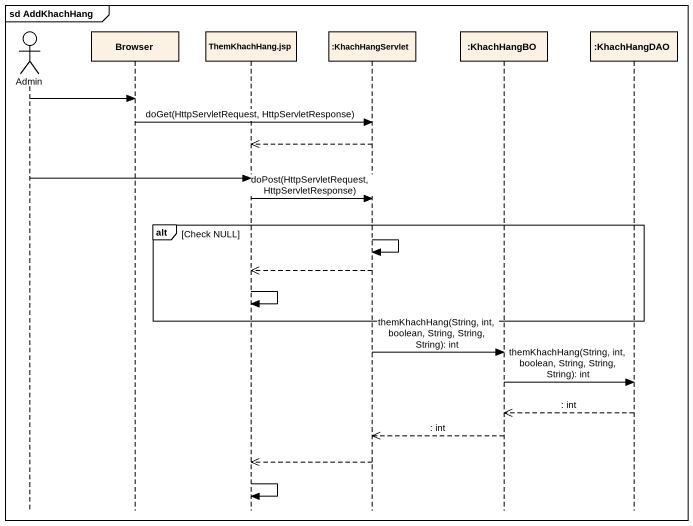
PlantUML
@startuml
mainframe sd AddKhachHang
hide footbox
actor Admin
participant Browser
participant "ThemKhachHang.jsp" as ThemKhachHang_jsp
participant ":KhachHangServlet" as KhachHangServlet
participant ":KhachHangBO" as KhachHangBO
participant ":KhachHangDAO" as KhachHangDAO

Admin -> Browser
Browser -> KhachHangServlet : doGet(HttpServletRequest, HttpServletResponse)
KhachHangServlet -->> ThemKhachHang_jsp
Admin -> ThemKhachHang_jsp
ThemKhachHang_jsp -> KhachHangServlet : doPost(HttpServletRequest, HttpServletResponse)
alt Check NULL
  KhachHangServlet -> KhachHangServlet
  KhachHangServlet -->> ThemKhachHang_jsp
  ThemKhachHang_jsp -> ThemKhachHang_jsp
end
KhachHangServlet -> KhachHangBO : themKhachHang(String, int, boolean, String, String, String): int
KhachHangBO -> KhachHangDAO : themKhachHang(String, int, boolean, String, String, String): int
KhachHangDAO -->> KhachHangBO : : int
KhachHangBO -->> KhachHangServlet : : int
KhachHangServlet -->> ThemKhachHang_jsp
ThemKhachHang_jsp -> ThemKhachHang_jsp
@enduml
